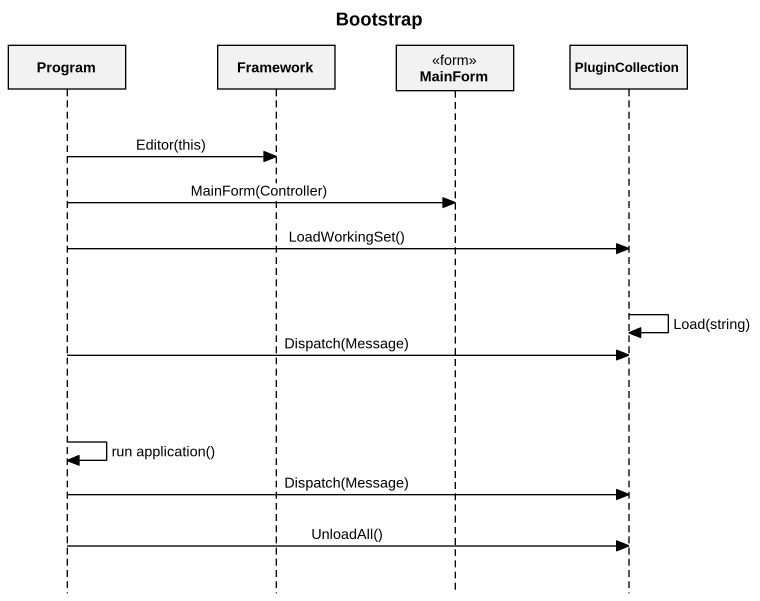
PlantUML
@startuml
title Bootstrap
hide footbox
participant Program
participant Framework
participant MainForm <<form>>
participant PluginCollection

Program -> Framework : Editor(this)
Program -> MainForm : MainForm(Controller)
Program -> PluginCollection : LoadWorkingSet()
PluginCollection -> PluginCollection : Load(string)
Program -> PluginCollection : Dispatch(Message)
Program -> Program : run application()
Program -> PluginCollection : Dispatch(Message)
Program -> PluginCollection : UnloadAll()
@enduml
